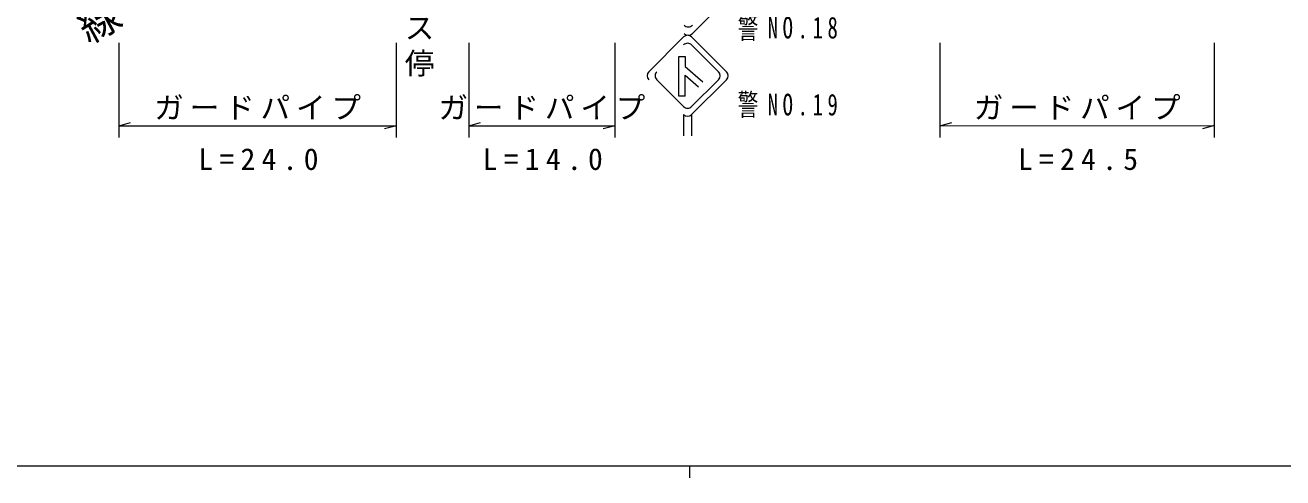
# Model space of a CAD drawing. Units: millimetres, scale not verified. Extents: x 40000 to 680000, y 20000 to 380000.
# Drawn here: x 211769 to 318208, y 204000 to 242259 of the extents above; entities that cross this region are included whole.
import ezdxf
from ezdxf.enums import TextEntityAlignment as Align

# ---------------------------------------------------------------- set-up
doc = ezdxf.new("R2010")
doc.units = ezdxf.units.MM
doc.header["$LTSCALE"] = 1000
doc.layers.add('M-BGD-HTXT', color=7, linetype='Continuous')
for name, color, linetype, lineweight in [('M-STR-HTXT', 7, 'Continuous', 13), ('M-STR-STRC', 7, 'Continuous', 13), ('M-TTL-BAND', 7, 'Continuous', 13)]:
    doc.layers.add(name, color=color, linetype=linetype, lineweight=lineweight)
doc.styles.add('@ＭＳ ゴシック', font='')
doc.styles.add('ＭＳ ゴシック', font='')
doc.styles.get('@ＭＳ ゴシック').set_extended_font_data('@MS Gothic')
doc.styles.get('ＭＳ ゴシック').set_extended_font_data('MS Gothic')

msp = doc.modelspace()

# ---------------------------------------------------------------- linework, layer by layer
at = {"layer": 'M-STR-HTXT'}
for p, q in [((219696, 240764), (219696, 232764)), ((243189, 232764), (243188, 240764)), ((249310, 240764), (249310, 232764)), ((261693, 232765), (261693, 240765)), ((289183, 240765), (289183, 232765)), ((312419, 232766), (312419, 240766)), ((219696, 233764), (220696, 234044)), ((219696, 233764), (243189, 233764)), ((243189, 233764), (242189, 233484)), ((249310, 233764), (250310, 234044)), ((249310, 233764), (261693, 233765)), ((261693, 233765), (260693, 233485)), ((289183, 233765), (290183, 234045)), ((289183, 233765), (312419, 233766)), ((312419, 233766), (311419, 233486))]:
    msp.add_line(p, q, dxfattribs=at)
at = {"layer": 'M-STR-STRC'}
for p, q in [((271302, 244619), (268235, 241551)), ((267495, 241267), (264551, 238322)), ((268174, 241267), (271119, 238322)), ((268174, 240588), (270440, 238322)), ((267094, 236253), (267094, 239614)), ((267094, 239614), (267634, 239614)), ((267634, 239614), (267634, 238763)), ((267634, 238763), (269121, 237461)), ((265230, 237643), (267496, 235378)), ((267634, 238045), (268765, 237055)), ((267634, 236253), (267634, 238045)), ((271119, 237644), (268174, 234699)), ((268174, 235378), (270440, 237644)), ((267634, 236253), (267094, 236253)), ((267496, 234699), (267496, 232907)), ((268174, 234699), (268174, 232907))]:
    msp.add_line(p, q, dxfattribs=at)
for centre, radius, start, end in [((267882, 242612), 500, 225.00108, 315.00114), ((267835, 240927), 480, 45.00103, 135.00103), ((267835, 240249), 480, 45.00088, 135.00103), ((267882, 241905), 500, 225.00103, 315.00103), ((264890, 237983), 480, 135.00103, 225.00103), ((265569, 237983), 480, 135.00103, 225.00108), ((270101, 237983), 480, 315.00114, 45.00087), ((270779, 237983), 480, 315.00103, 45.00103), ((267835, 235717), 480, 225.00108, 315.00114), ((267835, 235038), 480, 225.00103, 315.00103)]:
    msp.add_arc(centre, radius, start, end, dxfattribs=at)
at = {"layer": 'M-TTL-BAND'}
for p, q in [((40000, 205000), (579000, 205000)), ((268000, 205000), (268000, 204000))]:
    msp.add_line(p, q, dxfattribs=at)

# ---------------------------------------------------------------- texts
at = {"layer": 'M-BGD-HTXT', "style": '@ＭＳ ゴシック', "width": 1.05}
msp.add_text('一般県道笹尾筏場線', height=2566, rotation=298.601, dxfattribs=at).set_placement((201178, 269169), align=Align.BOTTOM_LEFT)
at = {"layer": 'M-BGD-HTXT', "insert": (243935, 252318), "char_height": 1833, "attachment_point": 7, "rotation": 270.001, "style": '@ＭＳ ゴシック'}
msp.add_mtext('\\T1.2;筏場バス停', dxfattribs=at)
at = {"layer": 'M-STR-HTXT', "char_height": 1833, "attachment_point": 7, "rotation": 0.001, "style": 'ＭＳ ゴシック'}
for s, insert in [('\\T1.2;ガードパイプ', (222692, 234264)), ('\\T1.2;ガードパイプ', (246751, 234264)), ('\\T1.2;ガードパイプ', (292051, 234265)), ('\\T1.43;L=24.0', (226432, 229994)), ('\\T1.43;L=14.0', (250491, 229995)), ('\\T1.43;L=24.5', (295791, 229995))]:
    msp.add_mtext(s, dxfattribs=dict(at, insert=insert))
at = {"layer": 'M-STR-STRC', "char_height": 1833, "attachment_point": 7, "rotation": 0.001, "style": 'ＭＳ ゴシック'}
for s, insert in [('\\T1.45;\\W0.7;警NO.18', (272072, 240933)), ('\\T1.45;\\W0.7;警NO.19', (272072, 234426))]:
    msp.add_mtext(s, dxfattribs=dict(at, insert=insert))

doc.saveas('drawing.dxf')
